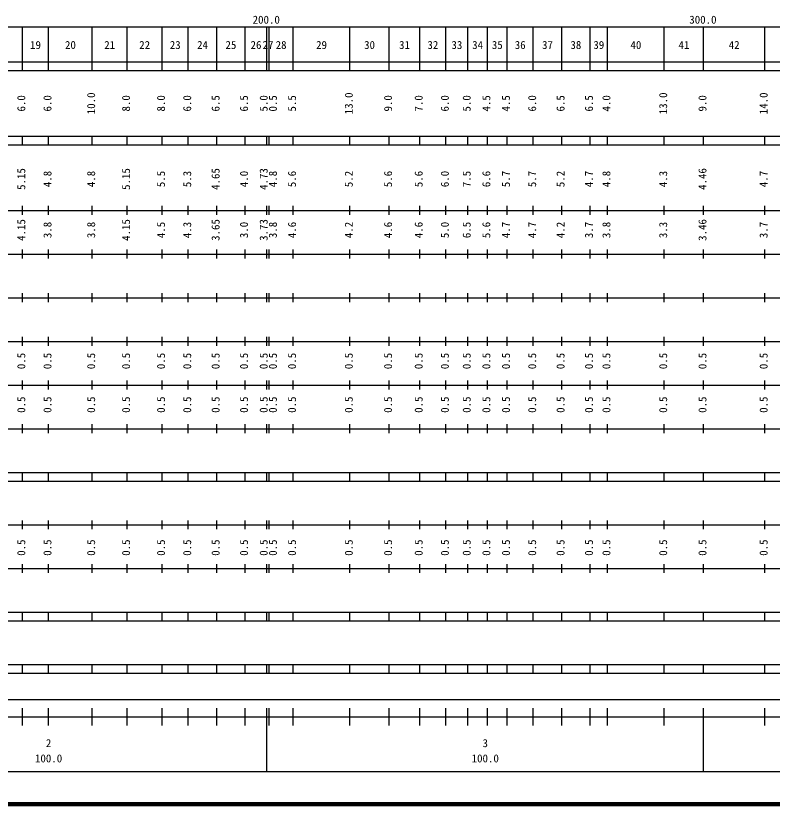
# Model space of a CAD drawing. Units: millimetres on the paper. Extents: x 40 to 680, y 20 to 380.
# Drawn here: x 210.5 to 383.7, y 20 to 200.6 of the extents above; entities that cross this region are included whole.
import ezdxf
from ezdxf.enums import TextEntityAlignment as Align

# ---------------------------------------------------------------- set-up
doc = ezdxf.new("R2010")
doc.units = ezdxf.units.MM
doc.layers.add('M-TTL', color=2, linetype='Continuous', lineweight=140)
doc.layers.add('M-TTL-BAND', color=7, linetype='Continuous', lineweight=25)
doc.styles.add('ＭＳ ゴシック', font='')
doc.styles.get('ＭＳ ゴシック').set_extended_font_data('MS Gothic')

msp = doc.modelspace()

# ---------------------------------------------------------------- linework, layer by layer
at = {"layer": 'M-TTL'}
msp.add_line((40, 20), (680, 20), dxfattribs=at)
at = {"layer": 'M-TTL-BAND'}
for p, q in [((68, 198), (582, 198)), ((212, 188), (212, 198)), ((218, 188), (218, 198)), ((228, 188), (228, 198)), ((236, 188), (236, 198)), ((244, 188), (244, 198)), ((250, 188), (250, 198)), ((256.5, 188), (256.5, 198)), ((263, 188), (263, 198)), ((268, 188), (268, 198)), ((268.5, 188), (268.5, 198)), ((274, 188), (274, 198)), ((287, 188), (287, 198)), ((296, 188), (296, 198)), ((303, 188), (303, 198)), ((309, 188), (309, 198)), ((314, 188), (314, 198)), ((318.5, 188), (318.5, 198)), ((323, 188), (323, 198)), ((329, 188), (329, 198)), ((335.5, 188), (335.5, 198)), ((342, 188), (342, 198)), ((346, 188), (346, 198)), ((359, 188), (359, 198)), ((368, 188), (368, 198)), ((382, 188), (382, 198)), ((40, 190), (582, 190)), ((40, 188), (582, 188)), ((40, 173), (582, 173)), ((212, 171), (212, 173)), ((218, 171), (218, 173)), ((228, 171), (228, 173)), ((236, 171), (236, 173)), ((244, 171), (244, 173)), ((250, 171), (250, 173)), ((256.5, 171), (256.5, 173)), ((263, 171), (263, 173)), ((268, 171), (268, 173)), ((268.5, 171), (268.5, 173)), ((274, 171), (274, 173)), ((287, 171), (287, 173)), ((296, 171), (296, 173)), ((303, 171), (303, 173)), ((309, 171), (309, 173)), ((314, 171), (314, 173)), ((318.5, 171), (318.5, 173)), ((323, 171), (323, 173)), ((329, 171), (329, 173)), ((335.5, 171), (335.5, 173)), ((342, 171), (342, 173)), ((346, 171), (346, 173)), ((359, 171), (359, 173)), ((368, 171), (368, 173)), ((382, 171), (382, 173)), ((40, 171), (582, 171)), ((40, 156), (582, 156)), ((212, 155), (212, 157)), ((218, 155), (218, 157)), ((228, 155), (228, 157)), ((236, 155), (236, 157)), ((244, 155), (244, 157)), ((250, 155), (250, 157)), ((256.5, 155), (256.5, 157)), ((263, 155), (263, 157)), ((268, 155), (268, 157)), ((268.5, 155), (268.5, 157)), ((274, 155), (274, 157)), ((287, 155), (287, 157)), ((296, 155), (296, 157)), ((303, 155), (303, 157)), ((309, 155), (309, 157)), ((314, 155), (314, 157)), ((318.5, 155), (318.5, 157)), ((323, 155), (323, 157)), ((329, 155), (329, 157)), ((335.5, 155), (335.5, 157)), ((342, 155), (342, 157)), ((346, 155), (346, 157)), ((359, 155), (359, 157)), ((368, 155), (368, 157)), ((382, 155), (382, 157)), ((212, 145), (212, 147)), ((218, 145), (218, 147)), ((228, 145), (228, 147)), ((236, 145), (236, 147)), ((244, 145), (244, 147)), ((250, 145), (250, 147)), ((256.5, 145), (256.5, 147)), ((263, 145), (263, 147)), ((268, 145), (268, 147)), ((268.5, 145), (268.5, 147)), ((274, 145), (274, 147)), ((287, 145), (287, 147)), ((296, 145), (296, 147)), ((303, 145), (303, 147)), ((309, 145), (309, 147)), ((314, 145), (314, 147)), ((318.5, 145), (318.5, 147)), ((323, 145), (323, 147)), ((329, 145), (329, 147)), ((335.5, 145), (335.5, 147)), ((342, 145), (342, 147)), ((346, 145), (346, 147)), ((359, 145), (359, 147)), ((368, 145), (368, 147)), ((382, 145), (382, 147)), ((46, 146), (582, 146)), ((52, 136), (582, 136)), ((212, 135), (212, 137)), ((218, 135), (218, 137)), ((228, 135), (228, 137)), ((236, 135), (236, 137)), ((244, 135), (244, 137)), ((250, 135), (250, 137)), ((256.5, 135), (256.5, 137)), ((263, 135), (263, 137)), ((268, 135), (268, 137)), ((268.5, 135), (268.5, 137)), ((274, 135), (274, 137)), ((287, 135), (287, 137)), ((296, 135), (296, 137)), ((303, 135), (303, 137)), ((309, 135), (309, 137)), ((314, 135), (314, 137)), ((318.5, 135), (318.5, 137)), ((323, 135), (323, 137)), ((329, 135), (329, 137)), ((335.5, 135), (335.5, 137)), ((342, 135), (342, 137)), ((346, 135), (346, 137)), ((359, 135), (359, 137)), ((368, 135), (368, 137)), ((382, 135), (382, 137)), ((212, 125), (212, 127)), ((218, 125), (218, 127)), ((228, 125), (228, 127)), ((236, 125), (236, 127)), ((244, 125), (244, 127)), ((250, 125), (250, 127)), ((256.5, 125), (256.5, 127)), ((263, 125), (263, 127)), ((268, 125), (268, 127)), ((268.5, 125), (268.5, 127)), ((274, 125), (274, 127)), ((287, 125), (287, 127)), ((296, 125), (296, 127)), ((303, 125), (303, 127)), ((309, 125), (309, 127)), ((314, 125), (314, 127)), ((318.5, 125), (318.5, 127)), ((323, 125), (323, 127)), ((329, 125), (329, 127)), ((335.5, 125), (335.5, 127)), ((342, 125), (342, 127)), ((346, 125), (346, 127)), ((359, 125), (359, 127)), ((368, 125), (368, 127)), ((382, 125), (382, 127)), ((46, 126), (582, 126)), ((52, 116), (582, 116)), ((212, 115), (212, 117)), ((218, 115), (218, 117)), ((228, 115), (228, 117)), ((236, 115), (236, 117)), ((244, 115), (244, 117)), ((250, 115), (250, 117)), ((256.5, 115), (256.5, 117)), ((263, 115), (263, 117)), ((268, 115), (268, 117)), ((268.5, 115), (268.5, 117)), ((274, 115), (274, 117)), ((287, 115), (287, 117)), ((296, 115), (296, 117)), ((303, 115), (303, 117)), ((309, 115), (309, 117)), ((314, 115), (314, 117)), ((318.5, 115), (318.5, 117)), ((323, 115), (323, 117)), ((329, 115), (329, 117)), ((335.5, 115), (335.5, 117)), ((342, 115), (342, 117)), ((346, 115), (346, 117)), ((359, 115), (359, 117)), ((368, 115), (368, 117)), ((382, 115), (382, 117)), ((212, 105), (212, 107)), ((218, 105), (218, 107)), ((228, 105), (228, 107)), ((236, 105), (236, 107)), ((244, 105), (244, 107)), ((250, 105), (250, 107)), ((256.5, 105), (256.5, 107)), ((263, 105), (263, 107)), ((268, 105), (268, 107)), ((268.5, 105), (268.5, 107)), ((274, 105), (274, 107)), ((287, 105), (287, 107)), ((296, 105), (296, 107)), ((303, 105), (303, 107)), ((309, 105), (309, 107)), ((314, 105), (314, 107)), ((318.5, 105), (318.5, 107)), ((323, 105), (323, 107)), ((329, 105), (329, 107)), ((335.5, 105), (335.5, 107)), ((342, 105), (342, 107)), ((346, 105), (346, 107)), ((359, 105), (359, 107)), ((368, 105), (368, 107)), ((382, 105), (382, 107)), ((46, 106), (582, 106)), ((40, 96), (582, 96)), ((212, 94), (212, 96)), ((218, 94), (218, 96)), ((228, 94), (228, 96)), ((236, 94), (236, 96)), ((244, 94), (244, 96)), ((250, 94), (250, 96)), ((256.5, 94), (256.5, 96)), ((263, 94), (263, 96)), ((268, 94), (268, 96)), ((268.5, 94), (268.5, 96)), ((274, 94), (274, 96)), ((287, 94), (287, 96)), ((296, 94), (296, 96)), ((303, 94), (303, 96)), ((309, 94), (309, 96)), ((314, 94), (314, 96)), ((318.5, 94), (318.5, 96)), ((323, 94), (323, 96)), ((329, 94), (329, 96)), ((335.5, 94), (335.5, 96)), ((342, 94), (342, 96)), ((346, 94), (346, 96)), ((359, 94), (359, 96)), ((368, 94), (368, 96)), ((382, 94), (382, 96)), ((40, 94), (582, 94)), ((212, 83), (212, 85)), ((218, 83), (218, 85)), ((228, 83), (228, 85)), ((236, 83), (236, 85)), ((244, 83), (244, 85)), ((250, 83), (250, 85)), ((256.5, 83), (256.5, 85)), ((263, 83), (263, 85)), ((268, 83), (268, 85)), ((268.5, 83), (268.5, 85)), ((274, 83), (274, 85)), ((287, 83), (287, 85)), ((296, 83), (296, 85)), ((303, 83), (303, 85)), ((309, 83), (309, 85)), ((314, 83), (314, 85)), ((318.5, 83), (318.5, 85)), ((323, 83), (323, 85)), ((329, 83), (329, 85)), ((335.5, 83), (335.5, 85)), ((342, 83), (342, 85)), ((346, 83), (346, 85)), ((359, 83), (359, 85)), ((368, 83), (368, 85)), ((382, 83), (382, 85)), ((49, 84), (582, 84)), ((212, 73), (212, 75)), ((218, 73), (218, 75)), ((228, 73), (228, 75)), ((236, 73), (236, 75)), ((244, 73), (244, 75)), ((250, 73), (250, 75)), ((256.5, 73), (256.5, 75)), ((263, 73), (263, 75)), ((268, 73), (268, 75)), ((268.5, 73), (268.5, 75)), ((274, 73), (274, 75)), ((287, 73), (287, 75)), ((296, 73), (296, 75)), ((303, 73), (303, 75)), ((309, 73), (309, 75)), ((314, 73), (314, 75)), ((318.5, 73), (318.5, 75)), ((323, 73), (323, 75)), ((329, 73), (329, 75)), ((335.5, 73), (335.5, 75)), ((342, 73), (342, 75)), ((346, 73), (346, 75)), ((359, 73), (359, 75)), ((368, 73), (368, 75)), ((382, 73), (382, 75)), ((40, 74), (582, 74)), ((40, 64), (582, 64)), ((212, 62), (212, 64)), ((218, 62), (218, 64)), ((228, 62), (228, 64)), ((236, 62), (236, 64)), ((244, 62), (244, 64)), ((250, 62), (250, 64)), ((256.5, 62), (256.5, 64)), ((263, 62), (263, 64)), ((268, 62), (268, 64)), ((268.5, 62), (268.5, 64)), ((274, 62), (274, 64)), ((287, 62), (287, 64)), ((296, 62), (296, 64)), ((303, 62), (303, 64)), ((309, 62), (309, 64)), ((314, 62), (314, 64)), ((318.5, 62), (318.5, 64)), ((323, 62), (323, 64)), ((329, 62), (329, 64)), ((335.5, 62), (335.5, 64)), ((342, 62), (342, 64)), ((346, 62), (346, 64)), ((359, 62), (359, 64)), ((368, 62), (368, 64)), ((382, 62), (382, 64)), ((40, 62), (582, 62)), ((40, 52), (582, 52)), ((212, 50), (212, 52)), ((218, 50), (218, 52)), ((228, 50), (228, 52)), ((236, 50), (236, 52)), ((244, 50), (244, 52)), ((250, 50), (250, 52)), ((256.5, 50), (256.5, 52)), ((263, 50), (263, 52)), ((268, 50), (268, 52)), ((268.5, 50), (268.5, 52)), ((274, 50), (274, 52)), ((287, 50), (287, 52)), ((296, 50), (296, 52)), ((303, 50), (303, 52)), ((309, 50), (309, 52)), ((314, 50), (314, 52)), ((318.5, 50), (318.5, 52)), ((323, 50), (323, 52)), ((329, 50), (329, 52)), ((335.5, 50), (335.5, 52)), ((342, 50), (342, 52)), ((346, 50), (346, 52)), ((359, 50), (359, 52)), ((368, 50), (368, 52)), ((382, 50), (382, 52)), ((40, 50), (582, 50)), ((71, 44), (579, 44)), ((212, 38), (212, 42)), ((218, 38), (218, 42)), ((228, 38), (228, 42)), ((236, 38), (236, 42)), ((244, 38), (244, 42)), ((250, 38), (250, 42)), ((256.5, 38), (256.5, 42)), ((263, 38), (263, 42)), ((268, 27.5), (268, 42)), ((268.5, 38), (268.5, 42)), ((274, 38), (274, 42)), ((287, 38), (287, 42)), ((296, 38), (296, 42)), ((303, 38), (303, 42)), ((309, 38), (309, 42)), ((314, 38), (314, 42)), ((318.5, 38), (318.5, 42)), ((323, 38), (323, 42)), ((329, 38), (329, 42)), ((335.5, 38), (335.5, 42)), ((342, 38), (342, 42)), ((346, 38), (346, 42)), ((359, 38), (359, 42)), ((368, 27.5), (368, 42)), ((382, 38), (382, 42)), ((40, 40), (582, 40)), ((68, 27.5), (582, 27.5))]:
    msp.add_line(p, q, dxfattribs=at)

# ---------------------------------------------------------------- texts
at = {"layer": 'M-TTL-BAND', "style": 'ＭＳ ゴシック'}
for s, p in [('200.0', (267.844, 198.195)), ('300.0', (367.844, 198.195)), ('19', (215, 192.405)), ('20', (223, 192.405)), ('21', (232, 192.405)), ('22', (240, 192.405)), ('23', (247, 192.405)), ('24', (253.25, 192.405)), ('25', (259.75, 192.405)), ('26', (265.5, 192.405)), ('27', (268.25, 192.405)), ('28', (271.25, 192.405)), ('29', (280.5, 192.405)), ('30', (291.5, 192.405)), ('31', (299.5, 192.405)), ('32', (306, 192.405)), ('33', (311.5, 192.405)), ('34', (316.25, 192.405)), ('35', (320.75, 192.405)), ('36', (326, 192.405)), ('37', (332.25, 192.405)), ('38', (338.75, 192.405)), ('39', (344, 192.405)), ('40', (352.5, 192.405)), ('41', (363.5, 192.405)), ('42', (375, 192.405)), ('2', (218, 32.523)), ('3', (318, 32.523)), ('100.0', (218, 29.033)), ('100.0', (318, 29.033))]:
    msp.add_text(s, height=1.833, dxfattribs=at).set_placement(p, align=Align.BOTTOM_CENTER)
for s, p in [('10.0', (229.201, 180.5)), ('13.0', (288.201, 180.5)), ('13.0', (360.201, 180.5)), ('14.0', (383.201, 180.5)), ('6.0', (213.201, 180.5)), ('6.0', (219.201, 180.5)), ('8.0', (237.201, 180.5)), ('8.0', (245.201, 180.5)), ('6.0', (251.201, 180.5)), ('6.5', (257.701, 180.5)), ('6.5', (264.201, 180.5)), ('5.0', (268.71, 180.5)), ('0.5', (270.819, 180.5)), ('5.5', (275.201, 180.5)), ('9.0', (297.201, 180.5)), ('7.0', (304.201, 180.5)), ('6.0', (310.201, 180.5)), ('5.0', (315.201, 180.5)), ('4.5', (319.701, 180.5)), ('4.5', (324.201, 180.5)), ('6.0', (330.201, 180.5)), ('6.5', (336.701, 180.5)), ('6.5', (343.201, 180.5)), ('4.0', (347.201, 180.5)), ('9.0', (369.201, 180.5)), ('5.15', (213.201, 163.174)), ('4.8', (219.201, 163.174)), ('4.8', (229.201, 163.174)), ('5.15', (237.201, 163.174)), ('5.5', (245.201, 163.174)), ('5.3', (251.201, 163.174)), ('4.65', (257.701, 163.174)), ('4.0', (264.201, 163.174)), ('4.73', (268.71, 163.174)), ('4.8', (270.819, 163.174)), ('5.6', (275.201, 163.174)), ('5.2', (288.201, 163.174)), ('5.6', (297.201, 163.174)), ('5.6', (304.201, 163.174)), ('6.0', (310.201, 163.174)), ('7.5', (315.201, 163.174)), ('6.6', (319.701, 163.174)), ('5.7', (324.201, 163.174)), ('5.7', (330.201, 163.174)), ('5.2', (336.701, 163.174)), ('4.7', (343.201, 163.174)), ('4.8', (347.201, 163.174)), ('4.3', (360.201, 163.174)), ('4.46', (369.201, 163.174)), ('4.7', (383.201, 163.174)), ('4.15', (213.201, 151.5)), ('4.15', (237.201, 151.5)), ('3.65', (257.701, 151.5)), ('3.73', (268.71, 151.5)), ('3.46', (369.201, 151.5)), ('3.8', (219.201, 151.5)), ('3.8', (229.201, 151.5)), ('4.5', (245.201, 151.5)), ('4.3', (251.201, 151.5)), ('3.0', (264.201, 151.5)), ('3.8', (270.819, 151.5)), ('4.6', (275.201, 151.5)), ('4.2', (288.201, 151.5)), ('4.6', (297.201, 151.5)), ('4.6', (304.201, 151.5)), ('5.0', (310.201, 151.5)), ('6.5', (315.201, 151.5)), ('5.6', (319.701, 151.5)), ('4.7', (324.201, 151.5)), ('4.7', (330.201, 151.5)), ('4.2', (336.701, 151.5)), ('3.7', (343.201, 151.5)), ('3.8', (347.201, 151.5)), ('3.3', (360.201, 151.5)), ('3.7', (383.201, 151.5)), ('0.5', (213.201, 121.5)), ('0.5', (219.201, 121.5)), ('0.5', (229.201, 121.5)), ('0.5', (237.201, 121.5)), ('0.5', (245.201, 121.5)), ('0.5', (251.201, 121.5)), ('0.5', (257.701, 121.5)), ('0.5', (264.201, 121.5)), ('0.5', (268.71, 121.5)), ('0.5', (270.819, 121.5)), ('0.5', (275.201, 121.5)), ('0.5', (288.201, 121.5)), ('0.5', (297.201, 121.5)), ('0.5', (304.201, 121.5)), ('0.5', (310.201, 121.5)), ('0.5', (315.201, 121.5)), ('0.5', (319.701, 121.5)), ('0.5', (324.201, 121.5)), ('0.5', (330.201, 121.5)), ('0.5', (336.701, 121.5)), ('0.5', (343.201, 121.5)), ('0.5', (347.201, 121.5)), ('0.5', (360.201, 121.5)), ('0.5', (369.201, 121.5)), ('0.5', (383.201, 121.5)), ('0.5', (213.201, 111.5)), ('0.5', (219.201, 111.5)), ('0.5', (229.201, 111.5)), ('0.5', (237.201, 111.5)), ('0.5', (245.201, 111.5)), ('0.5', (251.201, 111.5)), ('0.5', (257.701, 111.5)), ('0.5', (264.201, 111.5)), ('0.5', (268.71, 111.5)), ('0.5', (270.819, 111.5)), ('0.5', (275.201, 111.5)), ('0.5', (288.201, 111.5)), ('0.5', (297.201, 111.5)), ('0.5', (304.201, 111.5)), ('0.5', (310.201, 111.5)), ('0.5', (315.201, 111.5)), ('0.5', (319.701, 111.5)), ('0.5', (324.201, 111.5)), ('0.5', (330.201, 111.5)), ('0.5', (336.701, 111.5)), ('0.5', (343.201, 111.5)), ('0.5', (347.201, 111.5)), ('0.5', (360.201, 111.5)), ('0.5', (369.201, 111.5)), ('0.5', (383.201, 111.5)), ('0.5', (213.201, 78.764)), ('0.5', (219.201, 78.764)), ('0.5', (229.201, 78.764)), ('0.5', (237.201, 78.764)), ('0.5', (245.201, 78.764)), ('0.5', (251.201, 78.764)), ('0.5', (257.701, 78.764)), ('0.5', (264.201, 78.764)), ('0.5', (268.71, 78.764)), ('0.5', (270.819, 78.764)), ('0.5', (275.201, 78.764)), ('0.5', (288.201, 78.764)), ('0.5', (297.201, 78.764)), ('0.5', (304.201, 78.764)), ('0.5', (310.201, 78.764)), ('0.5', (315.201, 78.764)), ('0.5', (319.701, 78.764)), ('0.5', (324.201, 78.764)), ('0.5', (330.201, 78.764)), ('0.5', (336.701, 78.764)), ('0.5', (343.201, 78.764)), ('0.5', (347.201, 78.764)), ('0.5', (360.201, 78.764)), ('0.5', (369.201, 78.764)), ('0.5', (383.201, 78.764))]:
    msp.add_text(s, height=1.833, rotation=90, dxfattribs=at).set_placement(p, align=Align.BOTTOM_CENTER)

doc.saveas('drawing.dxf')
